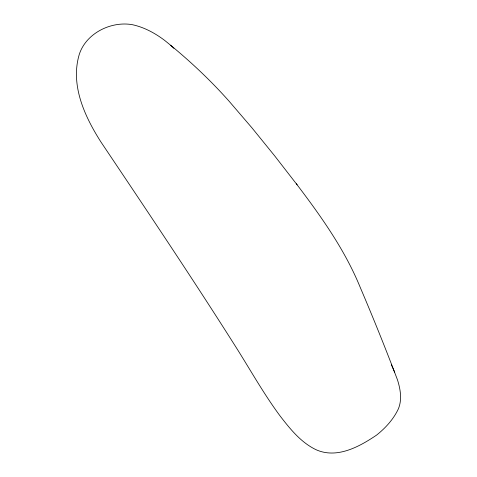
<?xml version="1.0" encoding="UTF-8"?>
<svg xmlns="http://www.w3.org/2000/svg" width="477" height="477" viewBox="0 0 477 477"><rect width="100%" height="100%" fill="white"/><g stroke="black" fill="none" stroke-linecap="round" stroke-linejoin="round"><path stroke-width="0.72" d="M297.165 184.867L274.645 155.836L251.957 127.854L229.067 101.184C209.367 79.003 187.592 58.76 164.44 40.235C154.834 33.026 144 27.159 132.171 24.655C110.938 20.982 86.093 33.241 79.283 54.372C70.107 85.115 84.667 116.489 100.963 142.027C147.113 210.846 193.322 279.641 237.576 349.695C251.498 371.923 264.437 394.825 280.071 415.932C290.088 428.906 300.808 442.334 315.875 449.632C336.828 459.19 359.366 446.746 376.627 435.072C385.488 427.994 393.43 419.361 398.295 409.022C402.254 399.732 400.441 389.321 397.532 380.014C385.762 348.878 373.288 317.992 360.224 287.375C344.937 249.996 321.42 216.874 297.165 184.867L296.318 183.77M170.748 45.375L173.884 48.308M391.343 364.69L394.634 372.12"/></g></svg>
